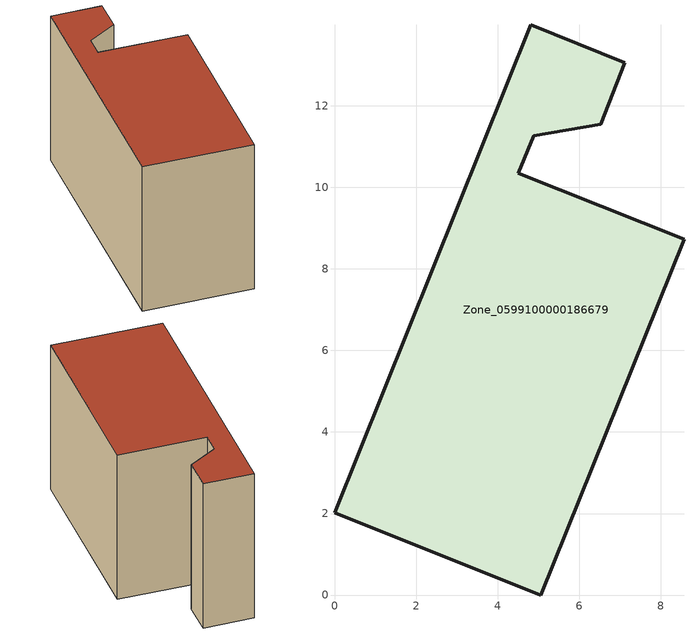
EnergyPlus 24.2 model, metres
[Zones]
Zone_0599100000186679
 floor ground (C_G): 4.88,11.26 4.51,10.34 8.57,8.72 5.06,0 0,2.02 4.81,13.98 7.12,13.05 6.53,11.54 z0.21
 wall outside (C_F): 7.12,13.05 4.81,13.98 0,2.02 5.06,0 8.57,8.72 4.51,10.34 4.88,11.26 6.53,11.54 7.12,13.05 z0.21:8.25
 roof outside (C_R): 4.51,10.34 4.88,11.26 6.53,11.54 7.12,13.05 4.81,13.98 0,2.02 5.06,0 8.57,8.72 z8.25
[BUILDING]
Pand.0599100000186679: North Axis=0; Terrain=City; Loads Convergence Tolerance Value=0.04; Temperature Convergence Tolerance Value=0.4; Solar Distribution=FullExterior; Maximum Number of Warmup Days=25; Minimum Number of Warmup Days=1
[Site:Location]
Rotterdam.The.Hague.AP_ZH_NLD Design_Conditions: Latitude=51.96; Longitude=4.45; Time Zone=1; Elevation=-4.5
[SITE:GROUNDTEMPERATURE:BUILDINGSURFACE]
18, 18, 18, 18, 18, 18, 18, 18, 18, 18, 18, 18
[MATERIAL] Thermal Absorptance=0.9; Solar Absorptance=0.7; Visible Absorptance=0.7
Name | Roughness | Thickness | Conductivity | Density | Specific Heat
G.TI.1975-1991 | MediumSmooth | 0.15 | 0.288461 | 540 | 1210
F.TI.1975-1991 | Rough | 0.3 | 0.230769 | 1920 | 840
R.TI.1975-1991 | MediumRough | 0.2 | 0.153846 | 1500 | 1000
[CONSTRUCTION]
C_G: G.TI.1975-1991
C_F: F.TI.1975-1991
C_R: R.TI.1975-1991
[ZONE]
Zone_0599100000186679: Type=1; Multiplier=1; Ceiling Height=Autocalculate; Volume=Autocalculate; Floor Area=autocalculate; Part of Total Floor Area=Yes
[ZONEINFILTRATION:DESIGNFLOWRATE]
Infil_Zone_0599100000186679: Zone or ZoneList or Space or SpaceList=Zone_0599100000186679; Schedule=AlwaysOn; Design Flow Rate Calculation Method=Flow/Area; Flow Rate per Floor Area=0.003; Constant Term Coefficient=1; Temperature Term Coefficient=0; Velocity Term Coefficient=0; Velocity Squared Term Coefficient=0
[HVACTEMPLATE:ZONE:IDEALLOADSAIRSYSTEM]
Zone_0599100000186679: Maximum Heating Supply Air Temperature=50; Minimum Cooling Supply Air Temperature=13; Maximum Heating Supply Air Humidity Ratio=0.0156; Minimum Cooling Supply Air Humidity Ratio=0.0077; Heating Limit=NoLimit; Cooling Limit=NoLimit; Dehumidification Control Type=ConstantSensibleHeatRatio; Cooling Sensible Heat Ratio=0.7; Dehumidification Setpoint=60; Humidification Control Type=None; Humidification Setpoint=30; Outdoor Air Method=None; Outdoor Air Flow Rate per Person=0.00944; Outdoor Air Flow Rate per Zone Floor Area=0; Outdoor Air Flow Rate per Zone=0; Demand Controlled Ventilation Type=None; Outdoor Air Economizer Type=NoEconomizer; Heat Recovery Type=None; Sensible Heat Recovery Effectiveness=0.7; Latent Heat Recovery Effectiveness=0.65
[ZONECONTROL:THERMOSTAT]
ThermostatControl_Zone_0599100000186679: Zone or ZoneList=Zone_0599100000186679; Control Type Schedule=DualSetpointControlType; Control 1=Thermostat_Zone_0599100000186679; Temperature Difference Between Cutout And Setpoint=0
[THERMOSTATSETPOINT:DUALSETPOINT]
Thermostat_Zone_0599100000186679: Heating Setpoint Temperature Schedule=HeatingSetpoint_Zone_0599100000186679; Cooling Setpoint Temperature Schedule=CoolingSetpoint_Zone_0599100000186679
[SCHEDULE:COMPACT]
HeatingSetpoint_Zone_0599100000186679: Through: 12/31, For: AllDays, Until: 24:00, 21
CoolingSetpoint_Zone_0599100000186679: Through: 12/31, For: AllDays, Until: 24:00, 24
DualSetpointControlType: Through: 12/31, For: AllDays, Until: 24:00, 4
AlwaysOn: Through: 12/31, For: AllDays, Until: 24:00, 1
